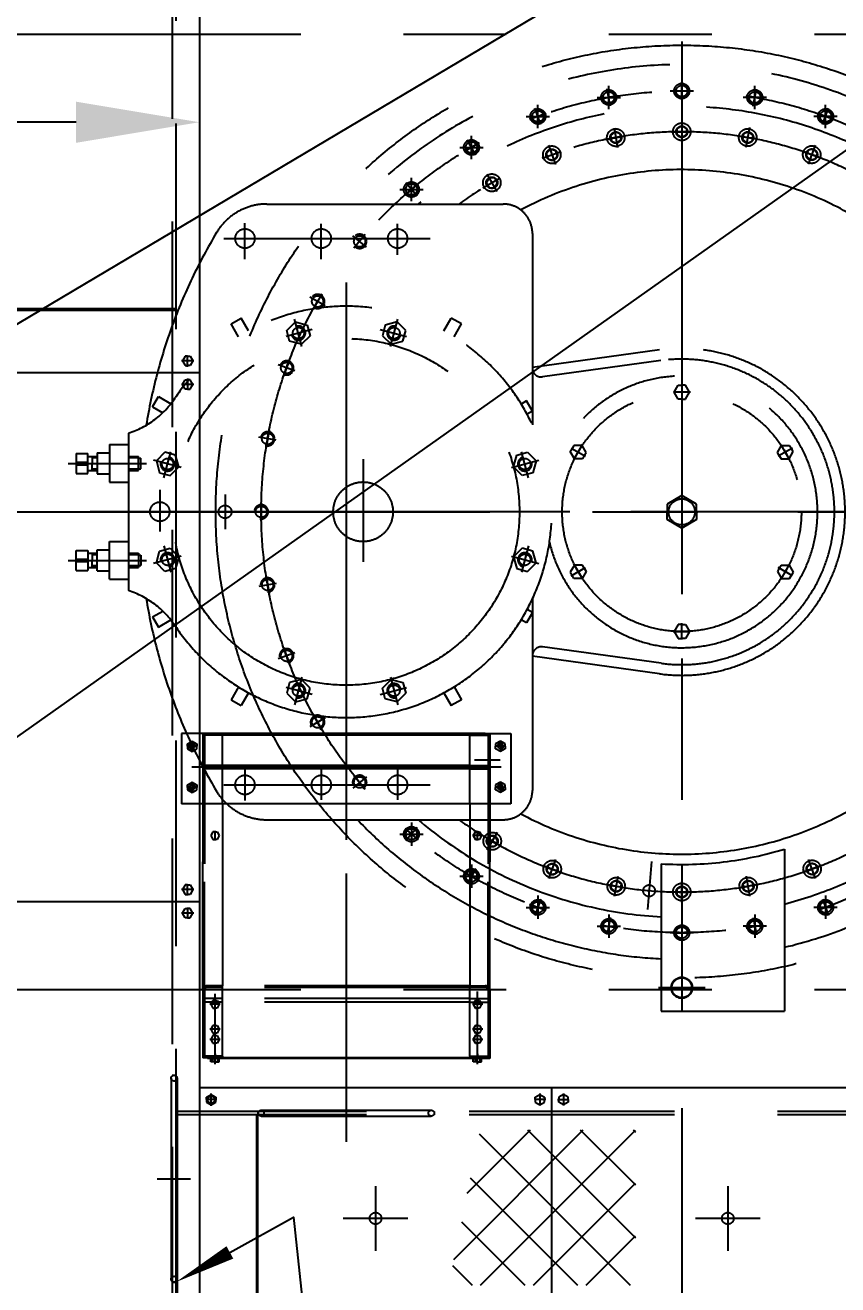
# Model space of a CAD drawing. Header units: millimetres. Extents: x 0 to 29400, y -802 to 20790.
# Drawn here: x 15798 to 17182, y 10553 to 12697 of the extents above; entities that cross this region are included whole.
import ezdxf
from ezdxf.enums import TextEntityAlignment as Align

# ---------------------------------------------------------------- set-up
doc = ezdxf.new("R2010")
doc.units = ezdxf.units.MM
doc.header["$LTSCALE"] = 700
for name, pattern in [('F', [0.75, 0.5, -0.25]), ('G', [2, 1.25, -0.25, 0.25, -0.25]), ('K', [2.5, 1.25, -0.25, 0.25, -0.25, 0.25, -0.25])]:
    doc.linetypes.add(name, pattern=pattern)
for name, color, linetype in [('01', 7, 'Continuous'), ('02', 1, 'Continuous'), ('04', 2, 'F'), ('05', 4, 'G'), ('07', 6, 'K'), ('08', 1, 'Continuous'), ('11', 3, 'Continuous'), ('13', 3, 'Continuous')]:
    doc.layers.add(name, color=color, linetype=linetype)
doc.styles.get("Standard").update_dxf_attribs({"font": 'isocp', "width": 0.707, "bigfont": 'intecad.shx'})
doc.dimstyles.new('INTE', dxfattribs={"dimscale": 70, "dimtxt": 3.5, "dimasz": 3, "dimexe": 3, "dimexo": 0, "dimgap": 1, "dimtad": 1, "dimdec": 0, "dimdsep": 46, "dimtxsty": 'Standard', "dimcen": 0, "dimclrd": 1, "dimclre": 1, "dimclrt": 3, "dimadec": 0, "dimazin": 0, "dimtfac": 1, "dimtdec": 0, "dimtmove": 0, "dimatfit": 0, "dimfxl": 1, "dimarcsym": 0})

# ---------------------------------------------------------------- blocks, each defined once
blk = doc.blocks.new('*D641')
at = {"layer": '02', "color": 1, "linetype": 'Continuous', "lineweight": -2, "ltscale": 1.166667}
for p, q in [((17799.9, 11633.2), (17799.9, 4089.9)), ((4466.3, 10921.1), (4466.3, 4089.9)), ((17589.9, 4299.9), (4676.3, 4299.9))]:
    blk.add_line(p, q, dxfattribs=at)
at = {"layer": '02', "color": 1, "linetype": 'Continuous', "ltscale": 1.166667}
for points in [[(4676.3, 4334.9), (4676.3, 4264.9), (4466.3, 4299.9)], [(17589.9, 4334.9), (17589.9, 4264.9), (17799.9, 4299.9)]]:
    blk.add_solid(points, dxfattribs=at)
at = {"layer": 'Defpoints', "color": 0, "linetype": 'Continuous', "ltscale": 1.166667}
for p in [(17799.9, 11633.2), (4466.3, 10921.1), (4466.3, 4299.9)]:
    blk.add_point(p, dxfattribs=at)
at = {"layer": '02', "color": 3, "linetype": 'Continuous', "ltscale": 1.166667, "insert": (11133.1, 4492.4), "char_height": 245, "attachment_point": 5}
blk.add_mtext('13334', dxfattribs=at)
blk = doc.blocks.new('werwerwer')
at = {"layer": '07', "color": 6, "linetype": 'K'}
for p, q in [((10678.5, 10238.9), (18225.5, 10238.9)), ((10678.5, 10238.9), (18225.5, 10238.9)), ((17330.7, 10116.5), (17325.5, 10146)), ((17467.5, 10142.1), (17437.5, 10142.1)), ((17452.5, 10160.9), (17452.5, 7078.3)), ((17452.5, 10127.1), (17452.5, 10157.1)), ((17574.2, 10116.5), (17579.5, 10146)), ((17342.9, 10133.9), (17313.3, 10128.7)), ((17591.6, 10128.7), (17562.1, 10133.9)), ((17221.6, 10104.1), (17193.4, 10093.8)), ((17212.6, 10084.9), (17202.4, 10113)), ((17711.5, 10093.8), (17683.4, 10104.1)), ((17692.3, 10084.9), (17702.6, 10113)), ((17101.8, 10033.2), (17086.8, 10059.2)), ((17107.3, 10053.7), (17081.3, 10038.7)), ((17003.5, 9984.2), (16980.6, 9964.9)), ((17001.7, 9963.1), (16982.4, 9986.1)), ((16915.3, 9876.6), (16892.3, 9895.9)), ((16913.4, 9897.8), (16894.1, 9874.8)), ((16845.1, 9776.5), (16819.2, 9791.5)), ((16839.7, 9797), (16824.7, 9771)), ((16793.5, 9665.7), (16765.3, 9676)), ((16784.5, 9684.9), (16774.3, 9656.8)), ((16749.7, 9565), (16744.5, 9535.5)), ((16761.8, 9547.6), (16732.3, 9552.9)), ((16909.7, 9515.6), (16909.7, 9340.8)), ((16674.6, 9455.5), (16674.6, 9396.2)), ((16736.2, 9440.9), (16736.2, 9410.9)), ((9250.4, 9425.9), (18501, 9425.9)), ((16751.2, 9425.9), (16721.2, 9425.9)), ((16744.5, 9316.3), (16749.7, 9286.7)), ((16761.8, 9304.1), (16732.3, 9298.9)), ((16793.5, 9186), (16765.3, 9175.8)), ((16774.3, 9195), (16784.5, 9166.8)), ((16845.1, 9075.2), (16819.2, 9060.2)), ((16824.7, 9080.7), (16839.7, 9054.7)), ((16915.3, 8975.1), (16892.3, 8955.8)), ((16894.1, 8976.9), (16913.4, 8954)), ((16980.6, 8886.8), (17003.5, 8867.5)), ((17001.7, 8888.7), (16982.4, 8865.7)), ((17081.3, 8813.1), (17107.3, 8798.1)), ((17101.8, 8818.5), (17086.8, 8792.6)), ((17193.4, 8757.9), (17221.6, 8747.7)), ((17212.6, 8766.9), (17202.4, 8738.7)), ((17683.4, 8747.7), (17711.5, 8757.9)), ((17692.3, 8766.9), (17702.6, 8738.7)), ((17330.7, 8735.2), (17325.5, 8705.7)), ((17574.2, 8735.2), (17579.5, 8705.7)), ((17313.3, 8723.1), (17342.9, 8717.9)), ((17437.5, 8709.6), (17467.5, 8709.6)), ((17452.5, 8724.6), (17452.5, 8694.6)), ((17562.1, 8717.9), (17591.6, 8723.1)), ((10678.5, 8612.9), (18225.5, 8612.9)), ((10678.5, 8612.9), (18225.5, 8612.9))]:
    blk.add_line(p, q, dxfattribs=at)
for centre, radius in [((17452.5, 9426.3), 793.8), ((17452.5, 9425.9), 716.3), ((17328.1, 10131.3), 9.6), ((17452.5, 10142.1), 9.6), ((17576.9, 10131.3), 9.6), ((17207.5, 10099), 9.6), ((17697.5, 10099), 9.6), ((17094.3, 10046.2), 9.6), ((16992.1, 9974.6), 9.6), ((16903.8, 9886.3), 9.6), ((16832.2, 9784), 9.6), ((16779.4, 9670.8), 9.6), ((16747.1, 9550.2), 9.6), ((16909.7, 9425.9), 50.8), ((16674.6, 9425.9), 11), ((16736.2, 9425.9), 9.6), ((16747.1, 9301.5), 9.6), ((16779.4, 9180.9), 9.6), ((16832.2, 9067.7), 9.6), ((16903.8, 8965.5), 9.6), ((16992.1, 8877.2), 9.6), ((17094.3, 8805.6), 9.6), ((17207.5, 8752.8), 9.6), ((17697.5, 8752.8), 9.6), ((17328.1, 8720.5), 9.6), ((17576.9, 8720.5), 9.6), ((17452.5, 8709.6), 9.6)]:
    blk.add_circle(centre, radius, dxfattribs=at)
for centre, start, end in [((17328.1, 10131.3), 180, 90), ((17452.5, 10142.1), 170, 80), ((17576.9, 10131.3), 160, 70), ((17207.5, 10099), 190, 100), ((17697.5, 10099), 150, 60), ((17094.3, 10046.2), 200, 110), ((16992.1, 9974.6), 210, 120), ((16903.8, 9886.3), 220, 130), ((16832.2, 9784), 230, 140), ((16779.4, 9670.8), 240, 150), ((16747.1, 9550.2), 250, 160), ((16736.2, 9425.9), 260, 170), ((16747.1, 9301.5), 270, 180), ((16779.4, 9180.9), 280, 190), ((16832.2, 9067.7), 290, 200), ((16903.8, 8965.5), 300, 210), ((16992.1, 8877.2), 310, 220), ((17094.3, 8805.6), 320, 230), ((17207.5, 8752.8), 330, 240), ((17697.5, 8752.8), 10, 280), ((17328.1, 8720.5), 340, 250), ((17576.9, 8720.5), 0, 270), ((17452.5, 8709.6), 350, 260)]:
    blk.add_arc(centre, 12, start, end, dxfattribs=at)
blk = doc.blocks.new('werwr')
at = {"layer": '07', "color": 6, "linetype": 'K'}
for p, q in [((24207, 19948.3), (24207, 18350.4)), ((24207, 19884.1), (24207, 19844.3)), ((24062.7, 19853.3), (24102.5, 19853.3)), ((24082.6, 19833.5), (24082.6, 19873.2)), ((24226.8, 19864.2), (24187.1, 19864.2)), ((24351.2, 19853.3), (24311.5, 19853.3)), ((24331.4, 19833.5), (24331.4, 19873.2)), ((23962, 19801.1), (23962, 19840.8)), ((24452, 19801.1), (24452, 19840.8)), ((23942.1, 19821), (23981.9, 19821)), ((24207, 19811.9), (24207, 19777.5)), ((24471.8, 19821), (24432.1, 19821)), ((24092.9, 19794.6), (24085.5, 19788.3)), ((24091.7, 19801.8), (24097.7, 19767.9)), ((24102.1, 19791.3), (24092.9, 19794.6)), ((24103.8, 19781.7), (24102.1, 19791.3)), ((24189.5, 19794.9), (24223.6, 19794.9)), ((24207, 19804.6), (24198.6, 19799.8)), ((24198.6, 19799.8), (24198.6, 19790.1)), ((24198.6, 19790.1), (24207, 19785.2)), ((24215.4, 19799.8), (24207, 19804.6)), ((24207, 19785.2), (24215.4, 19790.1)), ((24215.4, 19790.1), (24215.4, 19799.8)), ((24311.9, 19791.4), (24310.2, 19781.8)), ((24321, 19794.7), (24311.9, 19791.4)), ((24322.3, 19801.9), (24316.3, 19768)), ((24328.5, 19788.5), (24321, 19794.7)), ((23829, 19768.2), (23868.7, 19768.2)), ((23848.8, 19748.3), (23848.8, 19788.1)), ((23979.9, 19771.8), (23991.7, 19739.4)), ((24077.4, 19782), (24111, 19787.9)), ((24085.5, 19788.3), (24087.2, 19778.8)), ((24087.2, 19778.8), (24096.3, 19775.4)), ((24096.3, 19775.4), (24103.8, 19781.7)), ((24302.1, 19788.2), (24335.7, 19782.3)), ((24310.2, 19781.8), (24317.6, 19775.6)), ((24317.6, 19775.6), (24326.8, 19778.9)), ((24326.8, 19778.9), (24328.5, 19788.5)), ((24434.1, 19772), (24422.3, 19739.6)), ((23969.3, 19749.8), (24001.3, 19761.5)), ((23982.4, 19764.9), (23976.1, 19757.5)), ((23976.1, 19757.5), (23979.5, 19748.3)), ((23979.5, 19748.3), (23989, 19746.6)), ((23992, 19763.2), (23982.4, 19764.9)), ((23989, 19746.6), (23995.3, 19754.1)), ((23995.3, 19754.1), (23992, 19763.2)), ((24411.9, 19762), (24443.9, 19750.3)), ((24422, 19763.5), (24418.7, 19754.3)), ((24418.7, 19754.3), (24425, 19746.9)), ((24431.6, 19765.2), (24422, 19763.5)), ((24425, 19746.9), (24434.5, 19748.6)), ((24437.9, 19757.7), (24431.6, 19765.2)), ((24434.5, 19748.6), (24437.9, 19757.7)), ((23746.5, 19676.7), (23746.5, 19716.5)), ((23868.4, 19699.3), (23897.9, 19716.4)), ((23878.7, 19716.5), (23873.8, 19708.1)), ((23873.8, 19708.1), (23878.7, 19699.6)), ((23875, 19722.8), (23892.2, 19693)), ((23888.4, 19716.5), (23878.7, 19716.5)), ((23893.2, 19708.1), (23888.4, 19716.5)), ((23888.4, 19699.6), (23893.2, 19708.1)), ((23726.7, 19696.6), (23766.4, 19696.6)), ((23878.7, 19699.6), (23888.4, 19699.6)), ((23500.4, 19671.9), (23902.6, 19671.9)), ((23463, 19578.2), (23463, 19639.4)), ((23593, 19578.3), (23593, 19638.4)), ((23723, 19585.7), (23723, 19638.4)), ((23952.6, 19621.9), (23952.6, 19296.1)), ((23426.9, 19613.2), (23778.6, 19613.2)), ((23635.5, 19538.2), (23635.5, 18757.4)), ((23439.3, 19467.7), (23456.6, 19477.7)), ((23451.8, 19446), (23439.3, 19467.7)), ((23469.1, 19456), (23456.6, 19477.7)), ((23534.1, 19456.6), (23548.8, 19471.3)), ((23560.1, 19429.2), (23547.5, 19476.1)), ((23548.8, 19471.3), (23568.9, 19465.9)), ((23722.1, 19471.3), (23702, 19465.9)), ((23710.9, 19429.2), (23723.4, 19476.1)), ((23736.8, 19456.6), (23722.1, 19471.3)), ((23801.8, 19456), (23814.3, 19477.7)), ((23831.6, 19467.7), (23814.3, 19477.7)), ((23819.1, 19446), (23831.6, 19467.7)), ((23577.7, 19458.6), (23533.1, 19446.6)), ((23539, 19438.5), (23534.1, 19456.6)), ((23573.8, 19447.8), (23559.1, 19433.1)), ((23568.9, 19465.9), (23573.8, 19447.8)), ((23693.2, 19458.6), (23737.9, 19446.6)), ((23702, 19465.9), (23697.2, 19447.8)), ((23697.2, 19447.8), (23711.9, 19433.1)), ((23732, 19438.5), (23736.8, 19456.6)), ((23559.1, 19433.1), (23539, 19438.5)), ((23711.9, 19433.1), (23732, 19438.5)), ((24168.9, 19423.5), (23952.6, 19393.6)), ((24171.4, 19405.5), (23969.6, 19377.6)), ((24193.9, 19351.6), (24200.8, 19363.6)), ((24200.8, 19363.6), (24207, 19363.6)), ((24207, 19365.4), (24207, 19337.2)), ((24213.1, 19363.6), (24207, 19363.6)), ((24220.1, 19351.6), (24213.1, 19363.6)), ((23305.7, 19326.8), (23315.7, 19344.1)), ((23315.7, 19344.1), (23336.9, 19331.9)), ((23635.5, 19345.9), (23635.5, 18950.4)), ((24221.6, 19351.6), (24192.7, 19351.6)), ((24200.8, 19339.6), (24193.9, 19351.6)), ((24207, 19339.6), (24200.8, 19339.6)), ((24207, 19339.6), (24213.1, 19339.6)), ((24213.1, 19339.6), (24220.1, 19351.6)), ((23305.7, 19326.8), (23323.1, 19316.7)), ((23942.6, 19336.8), (23933.5, 19331.5)), ((23942.6, 19336.8), (23933.5, 19331.5)), ((23952.6, 19319.4), (23942.6, 19336.8)), ((23952.6, 19319.4), (23943.5, 19314.2)), ((24017.1, 19250.4), (24020.2, 19255.8)), ((24018.7, 19256.6), (24043.1, 19242.5)), ((24023.2, 19261.1), (24020.2, 19255.8)), ((24037.1, 19261.1), (24023.2, 19261.1)), ((24037.9, 19262.5), (24023.4, 19237.4)), ((24044, 19249.1), (24037.1, 19261.1)), ((24369.9, 19249.1), (24376.9, 19261.1)), ((24395.3, 19256.6), (24370.9, 19242.5)), ((24390.7, 19237.1), (24376.3, 19262.1)), ((24376.9, 19261.1), (24390.7, 19261.1)), ((24390.7, 19261.1), (24393.8, 19255.8)), ((24396.9, 19250.4), (24393.8, 19255.8)), ((23175.5, 19247.4), (23195.5, 19247.4)), ((23175.5, 19247.4), (23175.5, 19213.4)), ((23175.5, 19232.7), (23195.5, 19232.7)), ((23195.5, 19213.4), (23195.5, 19247.4)), ((23195.5, 19242.4), (23211, 19242.4)), ((23202.5, 19242.4), (23202.5, 19230.4)), ((23211, 19240), (23202.5, 19240)), ((23211, 19248.4), (23211, 19212.4)), ((23211, 19248.4), (23232.5, 19248.4)), ((23264.5, 19242.4), (23281.5, 19242.4)), ((23281.5, 19240), (23264.5, 19240)), ((23281.5, 19218.4), (23281.5, 19242.4)), ((23281.5, 19239.4), (23285.5, 19239.4)), ((23285.5, 19221.4), (23285.5, 19239.4)), ((23354.2, 19223.3), (23307.3, 19235.9)), ((23326.8, 19249.3), (23312.1, 19234.6)), ((23312.1, 19234.6), (23317.5, 19214.5)), ((23324.8, 19205.7), (23336.8, 19250.3)), ((23344.9, 19244.4), (23326.8, 19249.3)), ((23350.3, 19224.3), (23344.9, 19244.4)), ((23916.8, 19223.3), (23963.7, 19235.9)), ((23920.6, 19224.3), (23926, 19244.4)), ((23926, 19244.4), (23944.2, 19249.3)), ((23946.1, 19205.7), (23934.2, 19250.3)), ((23944.2, 19249.3), (23958.8, 19234.6)), ((23958.8, 19234.6), (23953.5, 19214.5)), ((24024, 19238.4), (24017.1, 19250.4)), ((24037.9, 19238.4), (24024, 19238.4)), ((24041, 19243.8), (24037.9, 19238.4)), ((24041, 19243.8), (24044, 19249.1)), ((24373, 19243.8), (24369.9, 19249.1)), ((24373, 19243.8), (24376.1, 19238.4)), ((24376.1, 19238.4), (24389.9, 19238.4)), ((24389.9, 19238.4), (24396.9, 19250.4)), ((23175.5, 19228.2), (23195.5, 19228.2)), ((23175.5, 19213.4), (23195.5, 19213.4)), ((23195.5, 19218.4), (23211, 19218.4)), ((23202.5, 19218.4), (23202.5, 19230.4)), ((23211, 19220.8), (23202.5, 19220.8)), ((23211, 19230.4), (23232.5, 19230.4)), ((23211, 19212.4), (23232.5, 19212.4)), ((23281.5, 19220.8), (23264.5, 19220.8)), ((23264.5, 19218.4), (23281.5, 19218.4)), ((23281.5, 19221.4), (23285.5, 19221.4)), ((23317.5, 19214.5), (23335.6, 19209.6)), ((23335.6, 19209.6), (23350.3, 19224.3)), ((23935.3, 19209.6), (23920.6, 19224.3)), ((23953.5, 19214.5), (23935.3, 19209.6)), ((23318, 19185.6), (23318, 19114.5)), ((24207, 19175.6), (24182, 19161.2)), ((24207, 19177.2), (24207, 19119)), ((24232, 19161.2), (24207, 19175.6)), ((24016.3, 19147.9), (23199.3, 19147.9)), ((24995.1, 19147.9), (23253.4, 19147.9)), ((24253.6, 19147.9), (24161.1, 19147.9)), ((24180.2, 19147.9), (24234.4, 19147.9)), ((24182, 19161.2), (24182, 19147.9)), ((24182, 19134.7), (24182, 19147.9)), ((24232, 19147.9), (24232, 19161.2)), ((24232, 19147.9), (24232, 19134.7)), ((24207, 19120.2), (24182, 19134.7)), ((24232, 19134.7), (24207, 19120.2)), ((23175.5, 19082.4), (23195.5, 19082.4)), ((23175.5, 19048.4), (23175.5, 19082.4)), ((23195.5, 19082.4), (23195.5, 19048.4)), ((23211, 19047.4), (23211, 19083.4)), ((23211, 19083.4), (23232.5, 19083.4)), ((23312.1, 19061.3), (23317.5, 19081.3)), ((23317.5, 19081.3), (23335.6, 19086.2)), ((23324.8, 19090.2), (23336.8, 19045.5)), ((23335.6, 19086.2), (23350.3, 19071.5)), ((23935.3, 19086.2), (23920.6, 19071.5)), ((23946.1, 19090.2), (23934.2, 19045.5)), ((23953.5, 19081.3), (23935.3, 19086.2)), ((23958.8, 19061.3), (23953.5, 19081.3)), ((23175.5, 19067.7), (23195.5, 19067.7)), ((23175.5, 19063.2), (23195.5, 19063.2)), ((23195.5, 19077.4), (23211, 19077.4)), ((23202.5, 19077.4), (23202.5, 19065.4)), ((23211, 19075), (23202.5, 19075)), ((23202.5, 19053.4), (23202.5, 19065.4)), ((23211, 19065.4), (23232.5, 19065.4)), ((23264.5, 19077.4), (23281.5, 19077.4)), ((23281.5, 19075), (23264.5, 19075)), ((23281.5, 19077.4), (23281.5, 19053.4)), ((23281.5, 19074.4), (23285.5, 19074.4)), ((23285.5, 19074.4), (23285.5, 19056.4)), ((23354.2, 19072.5), (23307.3, 19060)), ((23326.8, 19046.6), (23312.1, 19061.3)), ((23350.3, 19071.5), (23344.9, 19051.4)), ((23916.8, 19072.5), (23963.7, 19060)), ((23920.6, 19071.5), (23926, 19051.4)), ((23944.2, 19046.6), (23958.8, 19061.3)), ((23175.5, 19048.4), (23195.5, 19048.4)), ((23195.5, 19053.4), (23211, 19053.4)), ((23211, 19055.8), (23202.5, 19055.8)), ((23211, 19047.4), (23232.5, 19047.4)), ((23281.5, 19055.8), (23264.5, 19055.8)), ((23264.5, 19053.4), (23281.5, 19053.4)), ((23281.5, 19056.4), (23285.5, 19056.4)), ((23344.9, 19051.4), (23326.8, 19046.6)), ((23926, 19051.4), (23944.2, 19046.6)), ((24024, 19057.4), (24017.1, 19045.4)), ((24017.1, 19045.4), (24020.2, 19040.1)), ((24018.7, 19039.2), (24043.1, 19053.3)), ((24023.2, 19034.7), (24020.2, 19040.1)), ((24023.2, 19058.8), (24037.7, 19033.7)), ((24037.9, 19057.4), (24024, 19057.4)), ((24044, 19046.7), (24037.1, 19034.7)), ((24041, 19052.1), (24037.9, 19057.4)), ((24041, 19052.1), (24044, 19046.7)), ((24373, 19052.1), (24369.9, 19046.7)), ((24369.9, 19046.7), (24376.9, 19034.7)), ((24395.3, 19039.2), (24370.9, 19053.3)), ((24373, 19052.1), (24376.1, 19057.4)), ((24376.1, 19033.4), (24390.5, 19058.4)), ((24376.1, 19057.4), (24389.9, 19057.4)), ((24389.9, 19057.4), (24396.9, 19045.4)), ((24390.7, 19034.7), (24393.8, 19040.1)), ((24396.9, 19045.4), (24393.8, 19040.1)), ((24037.1, 19034.7), (24023.2, 19034.7)), ((24376.9, 19034.7), (24390.7, 19034.7)), ((23952.6, 18999.7), (23952.6, 18673.9)), ((23305.7, 18969.1), (23323.1, 18979.1)), ((23952.6, 18976.4), (23942.6, 18959.1)), ((23952.6, 18976.4), (23943.5, 18981.6)), ((23305.7, 18969.1), (23315.7, 18951.8)), ((23315.7, 18951.8), (23336.9, 18964)), ((23942.6, 18959.1), (23933.5, 18964.3)), ((24200.8, 18956.2), (24193.9, 18944.2)), ((24207, 18956.2), (24200.8, 18956.2)), ((24207, 18930.5), (24207, 18958.7)), ((24207, 18956.2), (24213.1, 18956.2)), ((24213.1, 18956.2), (24220.1, 18944.2)), ((24192.3, 18944.2), (24221.3, 18944.2)), ((24193.9, 18944.2), (24200.8, 18932.2)), ((24200.8, 18932.2), (24207, 18932.2)), ((24213.1, 18932.2), (24207, 18932.2)), ((24220.1, 18944.2), (24213.1, 18932.2)), ((24171.6, 18890.3), (23969.6, 18918)), ((24168.9, 18872.3), (23952.6, 18902.2)), ((23451.9, 18849.9), (23439.3, 18828.2)), ((23577.7, 18837.3), (23533.1, 18849.2)), ((23539, 18857.4), (23534.1, 18839.2)), ((23559.1, 18862.7), (23539, 18857.4)), ((23560.1, 18866.6), (23547.5, 18819.7)), ((23573.8, 18848.1), (23559.1, 18862.7)), ((23568.9, 18829.9), (23573.8, 18848.1)), ((23693.2, 18837.3), (23737.9, 18849.2)), ((23697.2, 18848.1), (23711.9, 18862.7)), ((23702, 18829.9), (23697.2, 18848.1)), ((23710.9, 18866.6), (23723.4, 18819.7)), ((23711.9, 18862.7), (23732, 18857.4)), ((23732, 18857.4), (23736.8, 18839.2)), ((23819.1, 18849.9), (23831.6, 18828.2)), ((23439.3, 18828.2), (23456.6, 18818.2)), ((23469.2, 18839.9), (23456.6, 18818.2)), ((23534.1, 18839.2), (23548.8, 18824.5)), ((23548.8, 18824.5), (23568.9, 18829.9)), ((23722.1, 18824.5), (23702, 18829.9)), ((23736.8, 18839.2), (23722.1, 18824.5)), ((23801.7, 18839.9), (23814.3, 18818.2)), ((23831.6, 18828.2), (23814.3, 18818.2)), ((23463, 18718.1), (23463, 18656.9)), ((23593, 18718), (23593, 18657.9)), ((23723, 18710.6), (23723, 18657.9)), ((23426.9, 18683.2), (23778.6, 18683.2)), ((23500.4, 18623.9), (23902.6, 18623.9)), ((23746.5, 18619.1), (23746.5, 18579.4)), ((23726.7, 18599.2), (23766.4, 18599.2)), ((23899.3, 18578.7), (23869.8, 18595.7)), ((23879.3, 18595.8), (23874.4, 18587.4)), ((23875.7, 18572.7), (23892.9, 18602.5)), ((23889, 18595.8), (23879.3, 18595.8)), ((23893.9, 18587.4), (23889, 18595.8)), ((23874.4, 18587.4), (23879.3, 18579)), ((23879.3, 18579), (23889, 18579)), ((23889, 18579), (23893.9, 18587.4)), ((24382, 18574), (24382, 18297.9)), ((23848.8, 18547.5), (23848.8, 18507.8)), ((24002.8, 18533.8), (23970.8, 18545.5)), ((23980.1, 18547.3), (23976.8, 18538.1)), ((23989.7, 18548.9), (23980.1, 18547.3)), ((23980.6, 18523.8), (23992.4, 18556.2)), ((23996, 18541.5), (23989.7, 18548.9)), ((24155.6, 18552.6), (24148.5, 18471.3)), ((24172, 18548.9), (24172, 18297.9)), ((24445.4, 18546), (24413.4, 18534.4)), ((24425.6, 18549.2), (24419.4, 18541.7)), ((24434.8, 18524.1), (24423, 18556.4)), ((24435.2, 18547.5), (24425.6, 18549.2)), ((24438.5, 18538.4), (24435.2, 18547.5)), ((23829, 18527.6), (23868.7, 18527.6)), ((23976.8, 18538.1), (23983.1, 18530.7)), ((23983.1, 18530.7), (23992.6, 18532.4)), ((23992.6, 18532.4), (23996, 18541.5)), ((24092.4, 18493.9), (24098.4, 18527.8)), ((24323, 18494.1), (24317, 18528)), ((24419.4, 18541.7), (24422.7, 18532.6)), ((24422.7, 18532.6), (24432.3, 18530.9)), ((24432.3, 18530.9), (24438.5, 18538.4)), ((24112.5, 18507.7), (24079, 18513.6)), ((24087.9, 18516.9), (24086.2, 18507.4)), ((24086.2, 18507.4), (24093.7, 18501.1)), ((24097, 18520.3), (24087.9, 18516.9)), ((24093.7, 18501.1), (24102.8, 18504.4)), ((24104.5, 18514), (24097, 18520.3)), ((24104.5, 18514), (24097, 18520.3)), ((24102.8, 18504.4), (24104.5, 18514)), ((24102.8, 18504.4), (24104.5, 18514)), ((24207, 18510.6), (24198.6, 18505.8)), ((24198.6, 18505.8), (24198.6, 18496.1)), ((24207, 18483.9), (24207, 18518.3)), ((24215.4, 18505.8), (24207, 18510.6)), ((24215.4, 18496.1), (24215.4, 18505.8)), ((24337.2, 18513.8), (24303.7, 18507.9)), ((24318.4, 18520.4), (24310.9, 18514.1)), ((24310.9, 18514.1), (24312.6, 18504.6)), ((24312.6, 18504.6), (24321.7, 18501.2)), ((24327.5, 18517.1), (24318.4, 18520.4)), ((24321.7, 18501.2), (24329.2, 18507.5)), ((24329.2, 18507.5), (24327.5, 18517.1)), ((23962, 18494.7), (23962, 18455)), ((24224.4, 18500.9), (24190.4, 18500.9)), ((24198.6, 18496.1), (24207, 18491.2)), ((24207, 18491.2), (24215.4, 18496.1)), ((24452, 18494.7), (24452, 18455)), ((23942.1, 18474.8), (23981.9, 18474.8)), ((24082.6, 18462.4), (24082.6, 18422.7)), ((24331.4, 18462.4), (24331.4, 18422.7)), ((24471.8, 18474.8), (24432.1, 18474.8)), ((24062.7, 18442.5), (24102.5, 18442.5)), ((24207, 18451.5), (24207, 18411.8)), ((24351.2, 18442.5), (24311.5, 18442.5)), ((24226.8, 18431.6), (24187.1, 18431.6)), ((24207, 18377.6), (24207, 18298.3)), ((24246.6, 18337.9), (24167.3, 18337.9)), ((24172, 18297.9), (24382, 18297.9))]:
    blk.add_line(p, q, dxfattribs=at)
at = {"layer": '07', "color": 6, "linetype": 'K', "ltscale": 1.2}
for p, q in [((23264.5, 19281.9), (23264.5, 19147.9)), ((23232.5, 19262.4), (23264.5, 19262.4)), ((23232.5, 19262.4), (23232.5, 19198.4)), ((23161.9, 19230.4), (23295.3, 19230.4)), ((23232.5, 19198.4), (23264.5, 19198.4)), ((23264.5, 19147.9), (23264.5, 19013.9)), ((23232.5, 19097.4), (23264.5, 19097.4)), ((23232.5, 19033.4), (23232.5, 19097.4)), ((23161.9, 19065.4), (23295.3, 19065.4)), ((23232.5, 19033.4), (23264.5, 19033.4))]:
    blk.add_line(p, q, dxfattribs=at)
at = {"layer": '07', "color": 6, "linetype": 'K'}
for centre, radius in [((24207, 19864.2), 13), ((24082.6, 19853.3), 13), ((24331.4, 19853.3), 13), ((23962, 19821), 13), ((24452, 19821), 13), ((24094.6, 19785), 15), ((24094.6, 19785), 9.72), ((24207, 19794.9), 15), ((24207, 19794.9), 9.72), ((24319.3, 19785.1), 15), ((24319.3, 19785.1), 9.72), ((23848.8, 19768.2), 13), ((23985.7, 19755.8), 15), ((24428.3, 19756), 15), ((23985.7, 19755.8), 9.72), ((24428.3, 19756), 9.72), ((23746.5, 19696.6), 13), ((23883.5, 19708.1), 15), ((23883.5, 19708.1), 9.72), ((23463, 19613.2), 16.5), ((23593, 19613.2), 16.5), ((23723, 19613.2), 16.5), ((23554, 19452.2), 9.6), ((23717, 19452.2), 9.6), ((23635.5, 19147.9), 295), ((24207, 19147.9), 203.7), ((23331.2, 19229.4), 9.6), ((23939.7, 19229.4), 9.6), ((24207, 19147.9), 22.3), ((23318, 19148.2), 16.5), ((23331.2, 19066.4), 9.6), ((23939.7, 19066.4), 9.6), ((23554, 18843.6), 9.6), ((23717, 18843.6), 9.6), ((23463, 18683.2), 16.5), ((23593, 18683.2), 16.5), ((23723, 18683.2), 16.5), ((23746.5, 18599.2), 13), ((23884.2, 18587.4), 15), ((23884.2, 18587.4), 9.72), ((23986.4, 18539.8), 15), ((23986.4, 18539.8), 9.72), ((24429, 18540.1), 15), ((24429, 18540.1), 9.72), ((23848.8, 18527.6), 13), ((24095.3, 18510.7), 15), ((24320, 18510.8), 15), ((24095.3, 18510.7), 9.72), ((24151.3, 18503), 10), ((24207, 18500.9), 15), ((24207, 18500.9), 9.72), ((24320, 18510.8), 9.72), ((23962, 18474.8), 13), ((24452, 18474.8), 13), ((24082.6, 18442.5), 13), ((24207, 18431.6), 13), ((24331.4, 18442.5), 13), ((24207, 18337.9), 18), ((24207, 18337.9), 17)]:
    blk.add_circle(centre, radius, dxfattribs=at)
for centre, radius, start, end in [((24207, 19147.9), 761.4, 12.5165, 136.5082), ((24207, 19147.9), 690, 13.8352, 130.5869), ((24207, 19147.9), 647, 234.0854, 125.9146), ((24207, 19147.9), 582.5, 241.9102, 118.0898), ((23500.4, 19571.9), 100, 90, 149.0317), ((23902.6, 19621.9), 50, 0, 90), ((24207, 19147.9), 924, 149.0317, 170.818), ((23635.5, 19147.9), 350, 213.6419, 146.3581), ((23554, 19452.2), 12, 190.2195, 109.785), ((23717, 19452.2), 12, 70.215, 349.7805), ((24207, 19147.9), 278.2, 262.1367, 97.8633), ((24207, 19147.9), 260, 262.1902, 97.8582), ((23967.6, 19392.5), 15, 180, 277.8582), ((24207, 19147.9), 231.2, 192.9334, 167.0666), ((23219.2, 19424.9), 150, 287.5611, 326.3581), ((23331.2, 19229.4), 12, 160.215, 79.7805), ((23939.7, 19229.4), 12, 100.2195, 19.785), ((23331.2, 19066.4), 12, 280.2195, 199.785), ((23939.7, 19066.4), 12, 340.215, 259.7805), ((23219.2, 18870.9), 150, 33.6419, 72.4389), ((24207, 19147.9), 924, 189.182, 210.9683), ((24207, 19147.9), 690, 284.692, 346.1648), ((24207, 19147.9), 761.4, 283.2885, 347.4835), ((23967.6, 18903.2), 15, 82.1902, 180), ((23554, 18843.6), 12, 250.215, 169.7805), ((23717, 18843.6), 12, 10.2195, 289.785), ((23902.6, 18673.9), 50, 270, 0), ((23500.4, 18723.9), 100, 210.9683, 270), ((24207, 19147.9), 761.4, 223.4918, 267.3651), ((24207, 19147.9), 690, 229.4131, 267.0924), ((24207, 19147.9), 600, 266.6558, 286.9578)]:
    blk.add_arc(centre, radius, start, end, dxfattribs=at)
blk = doc.blocks.new('*D1387')
at = {"layer": '08', "color": 1, "lineweight": -2, "ltscale": 1.166667}
for p, q in [((17799.9, 11868.9), (19255.2, 11868.9)), ((19045.2, 11658.9), (19045.2, 10521.9)), ((16094.3, 10311.9), (19255.2, 10311.9))]:
    blk.add_line(p, q, dxfattribs=at)
at = {"layer": '08', "color": 1, "ltscale": 1.166667}
for points in [[(19010.2, 11658.9), (19080.2, 11658.9), (19045.2, 11868.9)], [(19010.2, 10521.9), (19080.2, 10521.9), (19045.2, 10311.9)]]:
    blk.add_solid(points, dxfattribs=at)
at = {"layer": 'Defpoints', "color": 0, "ltscale": 1.166667}
for p in [(17799.9, 11868.9), (16094.3, 10311.9), (19045.2, 10311.9)]:
    blk.add_point(p, dxfattribs=at)
at = {"layer": '08', "color": 3, "ltscale": 1.166667, "insert": (18852.7, 11090.4), "char_height": 245, "attachment_point": 5, "rotation": 90}
blk.add_mtext('1557', dxfattribs=at)
blk = doc.blocks.new('*U1429', base_point=(15344.3, 8114.9))
at = {"layer": '01'}
blk.add_lwpolyline([(15949.7, 7672.4), (16099.7, 7522.4), (15949.7, 7522.4)], close=True, dxfattribs=at)
blk.add_lwpolyline([(15760.7, 7556.9), (15655.7, 7556.9), (15655.7, 7652.9), (15760.7, 7652.9)], dxfattribs=at)
blk.add_solid([(15619.7, 7777.4), (15769.7, 7672.4), (15619.7, 7522.4), (15619.7, 7672.4)], dxfattribs=at)
at = {"layer": '02'}
for points in [[(15436.3, 8165.5), (15544.5, 8225.2), (15619.7, 7522.4), (16234.7, 7522.4)], [(16340.8, 7628.4), (16234.7, 7522.4), (16340.8, 7416.3)]]:
    blk.add_lwpolyline(points, dxfattribs=at)
blk.add_lwpolyline([(15344.3, 8114.9, 0, 24, 0), (15436.3, 8165.5, 24, 24, 0)], format="xyseb", dxfattribs=at)
at = {"layer": '04'}
blk.add_line((15619.7, 7490.9), (16234.7, 7490.9), dxfattribs=at)
at = {"layer": '13', "width": 0.707}
blk.add_text('5', height=105, dxfattribs=at).set_placement((15790.7, 7556.9))
at = {"layer": '13', "width": 1.010989}
blk.add_text('N', height=105, dxfattribs=at).set_placement((16309.7, 7469.9), (16378.7, 7469.9), align=Align.FIT)
blk = doc.blocks.new('*U1521')
at = {"layer": '01'}
for p, q in [((0, 8.8), (-8, 4.2)), ((-8, 4.2), (-8, 0)), ((-8, -4.2), (-8, 0)), ((8, 4.2), (0, 8.8)), ((8, 0), (8, 4.2)), ((8, 0), (8, -4.2)), ((0, -8.8), (-8, -4.2)), ((8, -4.2), (0, -8.8))]:
    blk.add_line(p, q, dxfattribs=at)
at = {"layer": '05'}
for p, q in [((-9.9, 0), (9.3, 0)), ((0, -10.6), (0, 10.2))]:
    blk.add_line(p, q, dxfattribs=at)
blk = doc.blocks.new('ewrewrer')
at = {"layer": '02', "linetype": 'Continuous'}
h = blk.add_hatch(dxfattribs=at)
h.set_pattern_fill('ANSI37', color=1, scale=20, style=0)
h.set_pattern_definition([(45, (26444.364, 5336.74), (-44.9013, 44.9013), []), (135, (26444.364, 5336.74), (-44.9013, -44.9013), [])])
h.paths.add_polyline_path([(27574.3, 6738.9), (27309.4, 6738.9), (27255.9, 6474.2), (27574.3, 6474.2)])
at = {"layer": '01', "color": 7, "linetype": 'Continuous'}
for p, q in [((28166, 6810.1), (26831.6, 6810.1)), ((28166, 6366), (28166, 6810.1)), ((28166, 6366), (26831.6, 6366))]:
    blk.add_line(p, q, dxfattribs=at)
at = {"layer": '01'}
for p, q in [((26831.6, 6810.1), (26831.6, 6366)), ((27431.6, 6366), (27431.6, 6810.1))]:
    blk.add_line(p, q, dxfattribs=at)
at = {"layer": '04', "color": 2, "linetype": 'F'}
for p, q in [((26791.6, 6770.1), (26791.6, 6764.1)), ((26831.6, 6770.1), (26791.6, 6770.1)), ((26791.6, 6764.1), (26791.6, 6412)), ((26831.6, 6764.1), (26791.6, 6764.1)), ((26793.7, 6764.1), (26793.7, 6412)), ((28166, 6770.1), (26831.6, 6770.1)), ((28166, 6764.1), (26831.6, 6764.1)), ((26931.6, 6770.1), (26931.6, 6764.1)), ((26936.6, 6772.1), (27226.6, 6772.1)), ((26936.6, 6762.1), (27226.6, 6762.1)), ((27231.6, 6770.1), (27231.6, 6764.1)), ((26791.6, 6406), (26791.6, 6412)), ((26831.6, 6412), (26791.6, 6412)), ((28166, 6412), (26831.6, 6412)), ((26831.6, 6406), (26791.6, 6406)), ((28166, 6406), (26831.6, 6406))]:
    blk.add_line(p, q, dxfattribs=at)
at = {"layer": '04'}
for p, q in [((26928.6, 6764.1), (26928.6, 6412)), ((26930.7, 6764.1), (26930.7, 6412))]:
    blk.add_line(p, q, dxfattribs=at)
at = {"layer": '04', "color": 2, "linetype": 'F'}
for centre, radius in [((26851.6, 6790.1), 6), ((26936.6, 6767.1), 5), ((27226.6, 6767.1), 5), ((27131.6, 6588), 10), ((27731.6, 6588), 10)]:
    blk.add_circle(centre, radius, dxfattribs=at)
at = {"layer": '05'}
for p, q in [((27081.6, 6850.5), (27081.6, 6718.5)), ((27131.6, 6643), (27131.6, 6533)), ((27731.6, 6643), (27731.6, 6533)), ((27186.6, 6588), (27076.6, 6588)), ((27786.6, 6588), (27676.6, 6588))]:
    blk.add_line(p, q, dxfattribs=at)
at = {"layer": '01', "xscale": -1}
for p in [(26851.6, 6790.1), (27411.6, 6386), (28146, 6386)]:
    blk.add_blockref('*U1521', p, dxfattribs=at)
at = {"layer": '01', "rotation": 180}
for p in [(27411.6, 6790.1), (28146, 6790.1), (26851.6, 6386)]:
    blk.add_blockref('*U1521', p, dxfattribs=at)
at = {"layer": '01', "xscale": -1, "rotation": 180}
blk.add_blockref('*U1521', (27451.6, 6790.1), dxfattribs=at)
at = {"layer": '01'}
blk.add_blockref('*U1521', (27451.6, 6386), dxfattribs=at)
blk = doc.blocks.new('*U1536')
at = {"layer": '01'}
for p, q in [((0, 8.8), (-8, 4.2)), ((-8, 4.2), (-8, 0)), ((-8, -4.2), (-8, 0)), ((8, 4.2), (0, 8.8)), ((8, 0), (8, 4.2)), ((8, 0), (8, -4.2)), ((0, -8.8), (-8, -4.2)), ((8, -4.2), (0, -8.8))]:
    blk.add_line(p, q, dxfattribs=at)
at = {"layer": '05'}
for p, q in [((-9.9, 0), (9.3, 0)), ((0, -10.6), (0, 10.2))]:
    blk.add_line(p, q, dxfattribs=at)
blk = doc.blocks.new('etfett')
at = {"layer": '01'}
for p, q in [((18707.7, 30683), (18707.7, 26840)), ((17327.7, 28684), (18707.7, 28684)), ((17327.7, 27784), (18707.7, 27784))]:
    blk.add_line(p, q, dxfattribs=at)
at = {"layer": '04', "color": 2, "linetype": 'F'}
for p, q in [((18667.7, 30683), (18667.7, 26840)), ((18661.7, 30516.2), (18661.7, 26840)), ((18659.7, 27483.2), (18659.7, 27141)), ((18669.7, 27483.2), (18669.7, 27141))]:
    blk.add_line(p, q, dxfattribs=at)
at = {"layer": '04'}
for p, q in [((18667.7, 28792.5), (17947.7, 28792.5)), ((18667.7, 28789.5), (17947.7, 28789.5)), ((18661.7, 27488.2), (18667.7, 27488.2)), ((18661.7, 27136), (18667.7, 27136))]:
    blk.add_line(p, q, dxfattribs=at)
at = {"layer": '04', "color": 2, "linetype": 'F'}
for centre, radius in [((18664.7, 27483.2), 5), ((18664.7, 27141), 4.97)]:
    blk.add_circle(centre, radius, dxfattribs=at)
at = {"layer": '05'}
blk.add_line((18635.8, 27312.1), (18692.7, 27312.1), dxfattribs=at)
at = {"layer": '01', "rotation": 90}
for p in [(18687.7, 28704), (18687.7, 27804)]:
    blk.add_blockref('*U1536', p, dxfattribs=at)
at = {"layer": '01', "xscale": -1, "rotation": 90}
for p in [(18687.7, 28664), (18687.7, 27764)]:
    blk.add_blockref('*U1536', p, dxfattribs=at)
blk = doc.blocks.new('*D1541')
at = {"layer": '08', "color": 1, "lineweight": -2, "ltscale": 1.166667}
for p, q in [((14714.3, 12778.9), (14714.3, 12322.1)), ((16094.3, 12778.9), (16094.3, 12322.1)), ((15884.3, 12532.1), (14924.3, 12532.1))]:
    blk.add_line(p, q, dxfattribs=at)
at = {"layer": '08', "color": 1, "ltscale": 1.166667}
for points in [[(14924.3, 12567.1), (14924.3, 12497.1), (14714.3, 12532.1)], [(15884.3, 12567.1), (15884.3, 12497.1), (16094.3, 12532.1)]]:
    blk.add_solid(points, dxfattribs=at)
at = {"layer": 'Defpoints', "color": 0, "ltscale": 1.166667}
for p in [(14714.3, 12778.9), (16094.3, 12778.9), (14714.3, 12532.1)]:
    blk.add_point(p, dxfattribs=at)
at = {"layer": '08', "color": 3, "ltscale": 1.166667, "insert": (15177.6, 12724.6), "char_height": 245, "attachment_point": 5}
blk.add_mtext('1380', dxfattribs=at)
blk = doc.blocks.new('*U1570')
at = {"layer": '01'}
for p, q in [((0, 8.9), (-8, 4.3)), ((-8, 4.3), (-8, 0)), ((-8, -4.3), (-8, 0)), ((8, 4.3), (0, 8.9)), ((8, 0), (8, 4.3)), ((0, -8.9), (-8, -4.3)), ((8, -4.3), (0, -8.9)), ((8, 0), (8, -4.3))]:
    blk.add_line(p, q, dxfattribs=at)
blk.add_circle((0, 0), 4, dxfattribs=at)
at = {"layer": '02'}
blk.add_arc((0, 0), 5, 265.8682, 183.1341, dxfattribs=at)
at = {"layer": '05'}
for p, q in [((8.6, 0), (-8.8, 0)), ((0, 9.4), (0, -9.4))]:
    blk.add_line(p, q, dxfattribs=at)
blk = doc.blocks.new('NVGF')
at = {"layer": '01'}
for p, q in [((44187.1, 6178.1), (44187.1, 6058.1)), ((44231.1, 6178.1), (44187.1, 6178.1)), ((44223.1, 6178.1), (44223.1, 6058.1)), ((44704.1, 6178.1), (44231.1, 6178.1)), ((44257.1, 6058.1), (44257.1, 6178.1)), ((44678.1, 6175.1), (44257.1, 6175.1)), ((44678.1, 6058.1), (44678.1, 6178.1)), ((44704.1, 6178.1), (44748.1, 6178.1)), ((44712.1, 6178.1), (44712.1, 6058.1)), ((44748.1, 6178.1), (44748.1, 6058.1)), ((44748.1, 6058.1), (44187.1, 6058.1)), ((44240.6, 6010.6), (44236.9, 6004.1)), ((44236.9, 6004.1), (44240.6, 5997.6)), ((44244.1, 6010.6), (44240.6, 6010.6)), ((44244.1, 6010.6), (44247.5, 6010.6)), ((44247.5, 6010.6), (44251.2, 6004.1)), ((44251.2, 6004.1), (44247.5, 5997.6)), ((44687.6, 6010.6), (44683.9, 6004.1)), ((44683.9, 6004.1), (44687.6, 5997.6)), ((44691.1, 6010.6), (44687.6, 6010.6)), ((44691.1, 6010.6), (44694.5, 6010.6)), ((44694.5, 6010.6), (44698.2, 6004.1)), ((44698.2, 6004.1), (44694.5, 5997.6)), ((44240.6, 5997.6), (44244.1, 5997.6)), ((44247.5, 5997.6), (44244.1, 5997.6)), ((44687.6, 5997.6), (44691.1, 5997.6)), ((44694.5, 5997.6), (44691.1, 5997.6)), ((44223.1, 5740.6), (44223.1, 5959.5)), ((44712.1, 5740.6), (44712.1, 5959.5)), ((44223.1, 5740.6), (44223.1, 5625.6)), ((44712.1, 5740.6), (44712.1, 5625.6)), ((44240.6, 5681.1), (44236.9, 5674.6)), ((44236.9, 5674.6), (44240.6, 5668.1)), ((44244.1, 5681.1), (44240.6, 5681.1)), ((44240.6, 5668.1), (44244.1, 5668.1)), ((44244.1, 5681.1), (44247.5, 5681.1)), ((44247.5, 5668.1), (44244.1, 5668.1)), ((44247.5, 5681.1), (44251.2, 5674.6)), ((44251.2, 5674.6), (44247.5, 5668.1)), ((44687.6, 5681.1), (44683.9, 5674.6)), ((44683.9, 5674.6), (44687.6, 5668.1)), ((44691.1, 5681.1), (44687.6, 5681.1)), ((44687.6, 5668.1), (44691.1, 5668.1)), ((44691.1, 5681.1), (44694.5, 5681.1)), ((44694.5, 5668.1), (44691.1, 5668.1)), ((44694.5, 5681.1), (44698.2, 5674.6)), ((44698.2, 5674.6), (44694.5, 5668.1)), ((44712.1, 5625.6), (44223.1, 5625.6)), ((44231.1, 5625.6), (44231.1, 5624.6)), ((44712.1, 5624.6), (44231.1, 5624.6)), ((44236.9, 5624.6), (44244.1, 5624.6)), ((44236.9, 5619.3), (44236.9, 5624.6)), ((44244.1, 5619.3), (44236.9, 5619.3)), ((44240.1, 5624.6), (44240.1, 5619.3)), ((44251.2, 5624.6), (44244.1, 5624.6)), ((44244.1, 5619.3), (44251.2, 5619.3)), ((44248.1, 5624.6), (44248.1, 5619.3)), ((44251.2, 5619.3), (44251.2, 5624.6)), ((44257.1, 5628.6), (44257.1, 5625.6)), ((44683.9, 5624.6), (44691.1, 5624.6)), ((44683.9, 5619.3), (44683.9, 5624.6)), ((44691.1, 5619.3), (44683.9, 5619.3)), ((44687.1, 5624.6), (44687.1, 5619.3)), ((44698.2, 5624.6), (44691.1, 5624.6)), ((44691.1, 5619.3), (44698.2, 5619.3)), ((44695.1, 5624.6), (44695.1, 5619.3)), ((44698.2, 5619.3), (44698.2, 5624.6)), ((44712.1, 5625.6), (44712.1, 5624.6))]:
    blk.add_line(p, q, dxfattribs=at)
at = {"layer": '01', "color": 7, "linetype": 'Continuous'}
for p, q in [((44678.1, 6123.6), (44257.1, 6123.6)), ((44678.1, 6117.6), (44257.1, 6117.6)), ((44223.1, 6058.1), (44223.1, 5959.5)), ((44712.1, 6058.1), (44712.1, 5959.5))]:
    blk.add_line(p, q, dxfattribs=at)
at = {"layer": '04', "color": 2, "linetype": 'F'}
for p, q in [((44226.1, 6178.1), (44226.1, 6058.1)), ((44709.1, 6178.1), (44709.1, 6058.1)), ((44226.1, 5740.6), (44226.1, 5925.5)), ((44709.1, 5740.6), (44709.1, 5925.5)), ((44678.1, 5748.6), (44257.1, 5748.6)), ((44257.1, 5628.6), (44257.1, 5748.6)), ((44678.1, 5628.6), (44678.1, 5748.6)), ((44226.1, 5740.6), (44226.1, 5625.6)), ((44257.1, 5745.6), (44231.1, 5745.6)), ((44244.1, 5708.8), (44244.1, 5725)), ((44678.1, 5745.6), (44257.1, 5745.6)), ((44678.1, 5726.6), (44257.1, 5726.6)), ((44704.1, 5745.6), (44678.1, 5745.6)), ((44691.1, 5708.8), (44691.1, 5725)), ((44709.1, 5740.6), (44709.1, 5625.6)), ((44253.1, 5717.1), (44235.5, 5717.1)), ((44240.6, 5723.6), (44236.9, 5717.1)), ((44236.9, 5717.1), (44240.6, 5710.6)), ((44244.1, 5723.6), (44240.6, 5723.6)), ((44240.6, 5710.6), (44244.1, 5710.6)), ((44244.1, 5723.6), (44247.5, 5723.6)), ((44247.5, 5710.6), (44244.1, 5710.6)), ((44247.5, 5723.6), (44251.2, 5717.1)), ((44251.2, 5717.1), (44247.5, 5710.6)), ((44678.1, 5720.6), (44257.1, 5720.6)), ((44700.1, 5717.1), (44682.5, 5717.1)), ((44687.6, 5723.6), (44683.9, 5717.1)), ((44683.9, 5717.1), (44687.6, 5710.6)), ((44691.1, 5723.6), (44687.6, 5723.6)), ((44687.6, 5710.6), (44691.1, 5710.6)), ((44691.1, 5723.6), (44694.5, 5723.6)), ((44694.5, 5710.6), (44691.1, 5710.6)), ((44694.5, 5723.6), (44698.2, 5717.1)), ((44698.2, 5717.1), (44694.5, 5710.6)), ((44240.6, 5663.6), (44236.9, 5657.1)), ((44244.1, 5663.6), (44240.6, 5663.6)), ((44244.1, 5663.6), (44247.5, 5663.6)), ((44247.5, 5663.6), (44251.2, 5657.1)), ((44687.6, 5663.6), (44683.9, 5657.1)), ((44691.1, 5663.6), (44687.6, 5663.6)), ((44691.1, 5648.8), (44691.1, 5665)), ((44691.1, 5663.6), (44694.5, 5663.6)), ((44694.5, 5663.6), (44698.2, 5657.1)), ((44253.1, 5657.1), (44235.5, 5657.1)), ((44236.9, 5657.1), (44240.6, 5650.6)), ((44240.6, 5650.6), (44244.1, 5650.6)), ((44247.5, 5650.6), (44244.1, 5650.6)), ((44251.2, 5657.1), (44247.5, 5650.6)), ((44700.1, 5657.1), (44682.5, 5657.1)), ((44683.9, 5657.1), (44687.6, 5650.6)), ((44687.6, 5650.6), (44691.1, 5650.6)), ((44694.5, 5650.6), (44691.1, 5650.6)), ((44698.2, 5657.1), (44694.5, 5650.6)), ((44257.1, 5628.6), (44226.1, 5628.6)), ((44678.1, 5628.6), (44709.1, 5628.6)), ((44678.1, 5628.6), (44678.1, 5625.6))]:
    blk.add_line(p, q, dxfattribs=at)
at = {"layer": '04'}
for p, q in [((44257.1, 6175.1), (44226.1, 6175.1)), ((44678.1, 6175.1), (44709.1, 6175.1)), ((44257.1, 6123.6), (44226.1, 6123.6)), ((44257.1, 6117.6), (44226.1, 6117.6)), ((44678.1, 6123.6), (44709.1, 6123.6)), ((44678.1, 6117.6), (44709.1, 6117.6)), ((44226.1, 6058.1), (44226.1, 5956)), ((44257.1, 6058.1), (44257.1, 5748.6)), ((44678.1, 6058.1), (44678.1, 5748.6)), ((44709.1, 6058.1), (44709.1, 5956)), ((44257.1, 5748.6), (44231.1, 5748.6)), ((44678.1, 5748.6), (44704.1, 5748.6)), ((44257.1, 5726.6), (44226.1, 5726.6)), ((44678.1, 5726.6), (44709.1, 5726.6)), ((44257.1, 5720.6), (44226.1, 5720.6)), ((44678.1, 5720.6), (44709.1, 5720.6))]:
    blk.add_line(p, q, dxfattribs=at)
at = {"layer": '04', "color": 2, "linetype": 'F'}
for centre, radius, start, end in [((44231.1, 5740.6), 8, 90, 180), ((44704.1, 5740.6), 8, 0, 90), ((44231.1, 5740.6), 5, 90, 180), ((44704.1, 5740.6), 5, 0, 90)]:
    blk.add_arc(centre, radius, start, end, dxfattribs=at)
at = {"layer": '05'}
for p, q in [((44467.6, 6269.2), (44467.6, 5996.7)), ((44731.4, 6120.6), (44204.7, 6120.6)), ((44244.1, 5995.8), (44244.1, 6012)), ((44700.1, 6004.1), (44682.5, 6004.1)), ((44691.1, 5995.8), (44691.1, 6012)), ((44467.6, 5939.7), (44467.6, 5596)), ((44244.1, 5666.3), (44244.1, 5682.5)), ((44691.1, 5666.3), (44691.1, 5682.5)), ((44253.1, 5674.6), (44235.5, 5674.6)), ((44244.1, 5648.8), (44244.1, 5665)), ((44700.1, 5674.6), (44682.5, 5674.6)), ((44244.1, 5615.2), (44244.1, 5648.2)), ((44691.1, 5615.2), (44691.1, 5648.2)), ((44244.1, 5632.8), (44244.1, 5626.5)), ((44691.1, 5632.8), (44691.1, 5626.5))]:
    blk.add_line(p, q, dxfattribs=at)
at = {"layer": '05', "color": 142, "linetype": 'G'}
for p, q in [((44686.2, 6132.9), (44730, 6132.9)), ((44244.1, 5648.2), (44244.1, 5734.6)), ((44691.1, 5648.2), (44691.1, 5738.5))]:
    blk.add_line(p, q, dxfattribs=at)
at = {"layer": '02', "xscale": -1}
for p in [(44205.1, 6156.1), (44205.1, 6086.1)]:
    blk.add_blockref('*U1570', p, dxfattribs=at)
at = {"layer": '02'}
for p in [(44730.1, 6156.1), (44730.1, 6086.1)]:
    blk.add_blockref('*U1570', p, dxfattribs=at)

msp = doc.modelspace()

# ---------------------------------------------------------------- linework, layer by layer
at = {"layer": '02', "ltscale": 1.166667}
for p, q in [((14613.7, 10657.8), (19046.6, 13793.9)), ((14327.1, 11323.3), (18274.8, 13668.1))]:
    msp.add_line(p, q, dxfattribs=at)

# ---------------------------------------------------------------- block references
at = {"layer": '01', "ltscale": 1.166667}
for name, p in [('etfett', (-2613.4, -16578.1)), ('werwr', (-7291, -7279)), ('ewrewrer', (-10737.2, 4078.4)), ('*U1429', (16054.3, 10557.9))]:
    msp.add_blockref(name, p, dxfattribs=at)
at = {"layer": '11', "color": 3, "linetype": 'Continuous', "ltscale": 1.166667}
msp.add_blockref('werwerwer', (-536.5, 2443.1), dxfattribs=at)
at = {"layer": '11', "ltscale": 1.166667}
msp.add_blockref('NVGF', (-28123.1, 5313.8), dxfattribs=at)

# ---------------------------------------------------------------- dimensions: what is measured, and where the dimension line sits
at = {"layer": '02', "color": 1, "linetype": 'Continuous', "ltscale": 1.166667}
dim = msp.add_linear_dim(base=(4466.3, 4299.9), p1=(17799.9, 11633.2), p2=(4466.3, 10921.1), dimstyle='INTE', dxfattribs=at)
dim.commit()
dim.dimension.update_dxf_attribs({"geometry": '*D641', "text_midpoint": (11133.1, 4492.4)})
at = {"layer": '08', "ltscale": 1.166667}
dim = msp.add_linear_dim(base=(14714.3, 12532.1), p1=(16094.3, 12778.9), p2=(14714.3, 12778.9), dimstyle='INTE', dxfattribs=at)
dim.commit()
dim.dimension.update_dxf_attribs({"geometry": '*D1541', "text_midpoint": (15177.6, 12532.1), "dimtype": 160})
dim = msp.add_linear_dim(base=(19045.2, 10311.9), p1=(17799.9, 11868.9), p2=(16094.3, 10311.9), angle=90, dimstyle='INTE', dxfattribs=at)
dim.commit()
dim.dimension.update_dxf_attribs({"geometry": '*D1387', "text_midpoint": (18852.7, 11090.4)})

doc.saveas('drawing.dxf')
